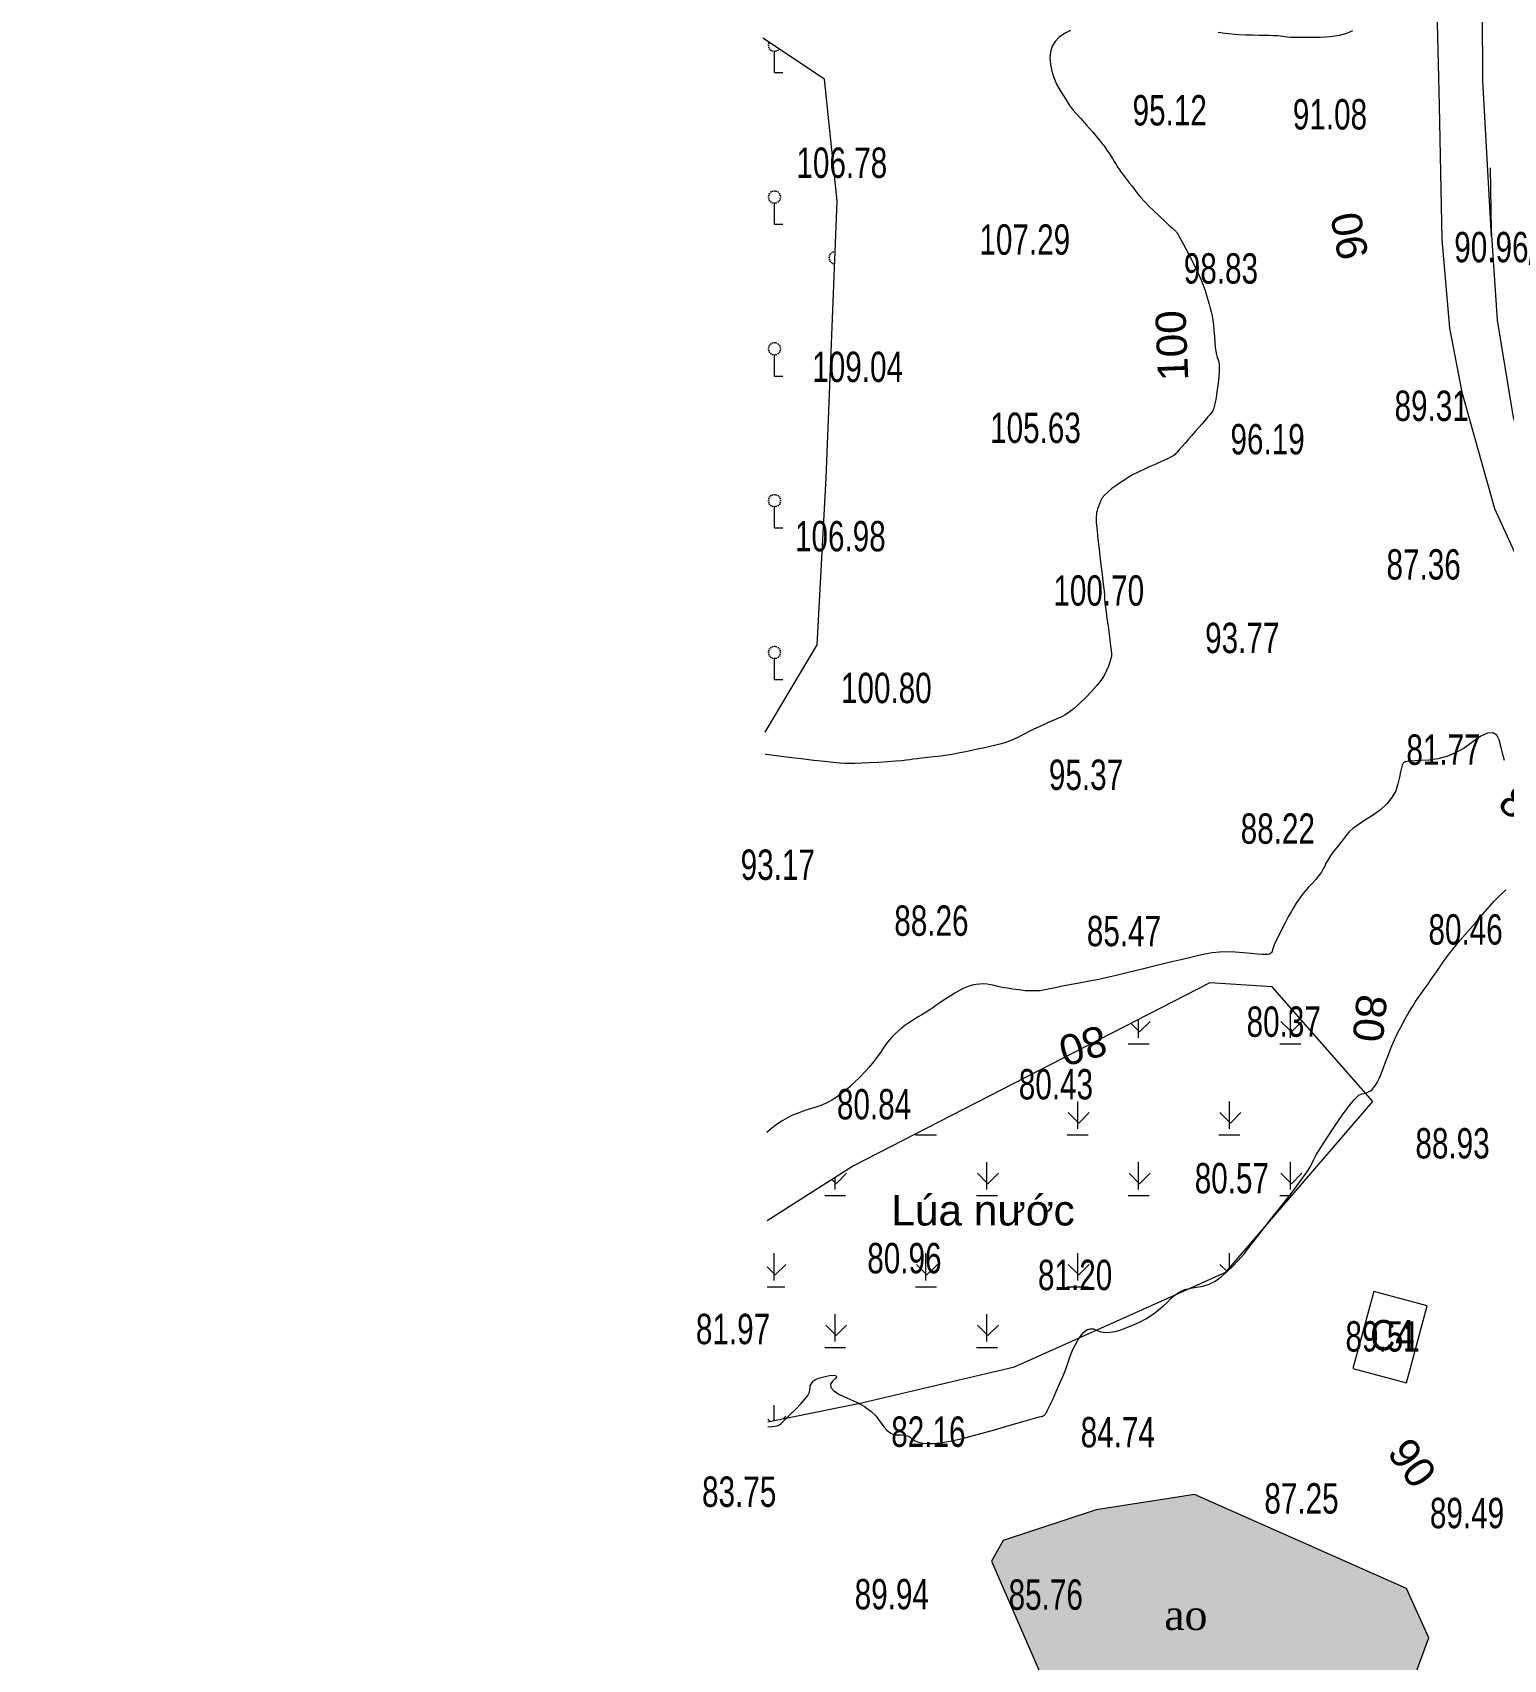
# Model space of a CAD drawing. Header units: metres. Extents: x 431726 to 434411, y 2469261 to 2472412.
# Drawn here: x 432888.2 to 433082.1, y 2471342.9 to 2471557.3 of the extents above; entities that cross this region are included whole.
import ezdxf
from ezdxf.enums import TextEntityAlignment as Align

# ---------------------------------------------------------------- set-up
doc = ezdxf.new("R2010")
doc.units = ezdxf.units.M
doc.header["$MEASUREMENT"] = 0
doc.linetypes.add('ACAD_ISO02W100', pattern=[15, 12, -3])
for name, color, linetype, lineweight in [('1', 8, 'Continuous', 18), ('CAO DO', 8, 'Continuous', 18), ('duong nhua-ks', 8, 'Continuous', 18), ('ghi chu-ks', 8, 'Continuous', 18), ('mat nuoc-ks', 8, 'DUONG_MEP_NUOC', 18), ('MH_DongMuc', 8, 'Continuous', 18), ('MH_DongMuc_Con', 8, 'Continuous', 18), ('nha cua-ks', 8, 'Continuous', 18), ('ranh gioi thuc vat-ks', 8, 'RAO_T_VAT', 18), ('thuc vat-ks', 8, 'Continuous', 18)]:
    doc.layers.add(name, color=color, linetype=linetype, lineweight=lineweight)
doc.styles.add('AO', font='VNTIMEI.TTF')
doc.styles.add('ks_ten cong trinh', font='VNARIAL.TTF')
doc.styles.get("Standard").update_dxf_attribs({"font": 'arial.ttf'})
doc.styles.add('THUY', font='VHARIALN.TTF')
doc.linetypes.add('DUONG_MEP_NUOC', pattern='A,0.2,[130,ltypeshp.shx,S=0.15,R=0,X=0,Y=0.15],0.05,[130,ltypeshp.shx,S=0.15,R=0,X=0,Y=0.15],1', length=1.25)
doc.linetypes.add('RAO_T_VAT', pattern='A,0,[133,ltypeshp.shx,S=0.34,R=0,X=-0.17,Y=0],-2,[133,ltypeshp.shx,S=0.08,R=0,X=0,Y=0],-1.5,[133,ltypeshp.shx,S=0.08,R=0,X=0,Y=0],-1.5,[133,ltypeshp.shx,S=0.08,R=0,X=0,Y=0],-2', length=7)

msp = doc.modelspace()

# ---------------------------------------------------------------- hatches: boundary and pattern name
at = {"layer": 'mat nuoc-ks', "linetype": 'ACAD_ISO02W100'}
h = msp.add_hatch(dxfattribs=at)
h.set_pattern_fill('MUDST', color=8, scale=10, style=0)
h.paths.add_polyline_path([(432903.17, 2471123.9), (432894.76, 2471129.71), (432891.01, 2471131.03), (432888.36, 2471127.07), (432885.83, 2471119.46), (432889.16, 2471110.06), (432891.11, 2471106.41), (432898.99, 2471106.41), (432900.31, 2471107.74), (432902.43, 2471116.29)])
h.paths.add_polyline_path([(433027.64, 2471331.56), (433034.39, 2471331.56), (433040.57, 2471336.75), (433050.82, 2471337.78), (433065.85, 2471337.78), (433069.98, 2471339.55), (433072.27, 2471345.74), (433069.32, 2471352.25), (433041.39, 2471364.62), (433028.41, 2471362.63), (433016.17, 2471358.58), (433014.63, 2471355.86), (433021.41, 2471340.31)])
h.paths.add_polyline_path([(432885.71, 2471212.69), (432897.01, 2471218.23), (432907.45, 2471225.26), (432903.61, 2471242.61), (432900.84, 2471242.61), (432887.74, 2471234.1), (432876.76, 2471224.19), (432876.76, 2471221.21)])
h.paths.add_polyline_path([(432785.26, 2471259.7), (432793.21, 2471259.7), (432793.21, 2471268.54), (432785.26, 2471268.54)], flags=24)
h.paths.add_polyline_path([(432941.8, 2471566.88), (432949.75, 2471566.88), (432949.75, 2471575.72), (432941.8, 2471575.72)], flags=24)
h.paths.add_polyline_path([(432891.56, 2471115.48), (432899.51, 2471115.48), (432899.51, 2471124.32), (432891.56, 2471124.32)], flags=24)
h.paths.add_polyline_path([(432888.2, 2471221.78), (432896.15, 2471221.78), (432896.15, 2471230.61), (432888.2, 2471230.61)], flags=24)
h.paths.add_polyline_path([(432873.48, 2471193.21), (432881.44, 2471193.21), (432881.44, 2471202.04), (432873.48, 2471202.04)], flags=24)
h.paths.add_polyline_path([(432764.94, 2471185.99), (432772.89, 2471185.99), (432772.89, 2471194.83), (432764.94, 2471194.83)], flags=24)
h.paths.add_polyline_path([(432643.95, 2471489.06), (432651.91, 2471489.06), (432651.91, 2471497.9), (432643.95, 2471497.9)], flags=24)
h.paths.add_polyline_path([(432707.1, 2471426.25), (432715.05, 2471426.25), (432715.05, 2471435.08), (432707.1, 2471435.08)], flags=9)
h.paths.add_polyline_path([(433036.29, 2471344.28), (433044.25, 2471344.28), (433044.25, 2471353.12), (433036.29, 2471353.12)], flags=24)
h.paths.add_polyline_path([(432920.3, 2471342.33), (432928.26, 2471342.33), (432928.26, 2471351.16), (432920.3, 2471351.16)], flags=24)
h.paths.add_polyline_path([(432905.28, 2471445.31), (432913.24, 2471445.31), (432913.24, 2471454.14), (432905.28, 2471454.14)], flags=9)
h.paths.add_polyline_path([(432883.15, 2471207.23), (432875.63, 2471216.06), (432861.54, 2471198.85), (432862.05, 2471196.79), (432870.25, 2471184.76), (432880.16, 2471177.31), (432894.76, 2471191.15)])
at = {"layer": 'thuc vat-ks'}
h = msp.add_hatch(dxfattribs=at)
h.set_pattern_fill('217B', color=8, scale=20, style=0, pattern_type=2)
h.set_pattern_definition([(0, (14.8, 7.6), (0, 20), [0, -20]), (0, (14.76, 7.848), (0, 20), [0, -20]), (0, (14.648, 8.07), (0, 20), [0, -20]), (0, (14.47, 8.248), (0, 20), [0, -20]), (0, (14.248, 8.36), (0, 20), [0, -20]), (0, (14, 8.4), (0, 20), [0, -20]), (0, (13.752, 8.36), (0, 20), [0, -20]), (0, (13.53, 8.248), (0, 20), [0, -20]), (0, (13.352, 8.07), (0, 20), [0, -20]), (0, (13.24, 7.848), (0, 20), [0, -20]), (0, (13.2, 7.6), (0, 20), [0, -20]), (0, (13.24, 7.352), (0, 20), [0, -20]), (0, (13.352, 7.13), (0, 20), [0, -20]), (0, (13.53, 6.952), (0, 20), [0, -20]), (0, (13.752, 6.84), (0, 20), [0, -20]), (0, (14, 6.8), (0, 20), [0, -20]), (0, (14.248, 6.84), (0, 20), [0, -20]), (0, (14.47, 6.952), (0, 20), [0, -20]), (0, (14.648, 7.13), (0, 20), [0, -20]), (0, (14.76, 7.352), (0, 20), [0, -20]), (0, (6.76, 15.352), (0, 20), [0, -20]), (0, (6.648, 15.13), (0, 20), [0, -20]), (0, (6.47, 14.952), (0, 20), [0, -20]), (0, (6.248, 14.84), (0, 20), [0, -20]), (0, (6, 14.8), (0, 20), [0, -20]), (0, (5.752, 14.84), (0, 20), [0, -20]), (0, (5.53, 14.952), (0, 20), [0, -20]), (0, (5.352, 15.13), (0, 20), [0, -20]), (0, (5.24, 15.352), (0, 20), [0, -20]), (0, (5.2, 15.6), (0, 20), [0, -20]), (0, (5.24, 15.848), (0, 20), [0, -20]), (0, (5.352, 16.07), (0, 20), [0, -20]), (0, (5.53, 16.248), (0, 20), [0, -20]), (0, (5.752, 16.36), (0, 20), [0, -20]), (0, (6, 16.4), (0, 20), [0, -20]), (0, (6.248, 16.36), (0, 20), [0, -20]), (0, (6.47, 16.248), (0, 20), [0, -20]), (0, (6.648, 16.07), (0, 20), [0, -20]), (0, (6.76, 15.848), (0, 20), [0, -20]), (0, (6.8, 15.6), (0, 20), [0, -20]), (0, (14, 4), (0, 20), [1.086, -18.914]), (0, (6, 12), (0, 20), [1.086, -18.914]), (90, (14, 4), (-20, 1e-15), [2.8, -17.2]), (90, (6, 12), (-20, 1e-15), [2.8, -17.2])])
edge = h.paths.add_edge_path()
edge.add_line((432984.81, 2471465.07), (432991.65, 2471476.61))
edge.add_line((432991.65, 2471476.61), (432992.83, 2471498.58))
edge.add_line((432992.83, 2471498.58), (432994.27, 2471535.07))
edge.add_line((432994.27, 2471535.07), (432992.61, 2471551.13))
edge.add_line((432992.61, 2471551.13), (432984.49, 2471556.54))
h = msp.add_hatch(dxfattribs=at)
h.set_pattern_fill('222B', color=8, scale=20, style=0, pattern_type=2)
h.set_pattern_definition([(0, (12.62, 4), (0, 20), [2.76, -17.24]), (0, (4.59, 12), (0, 20), [2.76, -17.24]), (90, (14, 4.8), (-20, 1e-15), [3.6, -16.4]), (90, (5.97, 12.8), (-20, 1e-15), [3.6, -16.4]), (45, (14, 4.8), (0, 20.00000619), [1.952, -26.33228]), (45, (5.97, 12.8), (0, 20.00000619), [1.952, -26.33228]), (315, (12.62, 6.18), (20.00000619, 0), [1.952, -26.33228]), (315, (4.59, 14.18), (20.00000619, 0), [1.952, -26.33228])])
edge = h.paths.add_edge_path()
edge.add_line((432985.13, 2471374.2), (432997.48, 2471376.69))
edge.add_line((432997.48, 2471376.69), (433017.65, 2471381.46))
edge.add_line((433017.65, 2471381.46), (433045.5, 2471393.91))
edge.add_line((433045.5, 2471393.91), (433064.87, 2471416.43))
edge.add_line((433064.87, 2471416.43), (433051.61, 2471431.54))
edge.add_line((433051.61, 2471431.54), (433043.38, 2471432.07))
edge.add_line((433043.38, 2471432.07), (432996.42, 2471407.96))
edge.add_line((432996.42, 2471407.96), (432985.04, 2471400.71))

# ---------------------------------------------------------------- linework, layer by layer
at = {"layer": 'duong nhua-ks', "color": 8, "lineweight": 0}
for points in [[(432995.13, 2471694.46), (432995.13, 2471694.46), (433015.13, 2471678.12), (433027.54, 2471667.21), (433042.12, 2471653.01), (433051.19, 2471642.9), (433056.9, 2471634.7), (433062.47, 2471625.18), (433067.96, 2471612.04), (433070.41, 2471603.5), (433072.19, 2471593.68), (433072.84, 2471580.4), (433073.62, 2471547.66), (433073.98, 2471530), (433073.98, 2471530)], [(433015.52, 2471686.51), (433028.56, 2471674.1), (433040.22, 2471663.66), (433050.8, 2471652.72), (433056.75, 2471645.48), (433063.72, 2471635.37), (433069.65, 2471624.38), (433074.64, 2471611.29), (433077.59, 2471598.01), (433079.19, 2471578.49), (433079.33, 2471550.94), (433080.47, 2471530.36)], [(433080.35, 2471539.43), (433080.47, 2471531.19), (433081.27, 2471519.39), (433083.33, 2471506.82), (433085.08, 2471500.2), (433084.71, 2471515.6), (433085.12, 2471524.43), (433086.79, 2471534.21), (433088.64, 2471541.74), (433091.53, 2471549.02), (433095.7, 2471556.26), (433101.14, 2471562.67)], [(433073.98, 2471530), (433075.01, 2471518.32), (433076.6, 2471509.9), (433080.91, 2471494.55), (433085.79, 2471483.88), (433091.05, 2471475.82), (433097.18, 2471469.15), (433107.16, 2471460.5), (433117.46, 2471454.4), (433127.27, 2471451.45), (433138.52, 2471449.55), (433150.91, 2471448.69), (433162.49, 2471450.21), (433171.07, 2471452.88), (433179.17, 2471456.4), (433189.37, 2471463.06), (433200.54, 2471471.66), (433215.85, 2471490.24), (433235.17, 2471513.57), (433255.41, 2471538.89)]]:
    msp.add_lwpolyline(points, dxfattribs=at)
at = {"layer": 'mat nuoc-ks', "color": 8, "linetype": 'Continuous', "lineweight": 0}
msp.add_lwpolyline([(433027.64, 2471331.56), (433034.39, 2471331.56), (433040.57, 2471336.75), (433050.82, 2471337.78), (433065.85, 2471337.78), (433069.98, 2471339.55), (433072.27, 2471345.74), (433069.32, 2471352.25), (433041.39, 2471364.62), (433028.41, 2471362.63), (433016.17, 2471358.58), (433014.63, 2471355.86), (433021.41, 2471340.31)], close=True, dxfattribs=at)
at = {"layer": 'MH_DongMuc_Con', "color": 8, "lineweight": 0}
for points, elevation in [([(433025.04, 2471557.52), (433024.26, 2471557.13), (433023.56, 2471556.66), (433023.02, 2471556.1), (433022.63, 2471555.46), (433022.4, 2471554.72), (433022.33, 2471553.91), (433022.39, 2471553.05), (433022.56, 2471552.19), (433022.82, 2471551.34), (433023.19, 2471550.49), (433023.67, 2471549.65), (433024.14, 2471548.89), (433024.51, 2471548.3), (433024.78, 2471547.88), (433024.94, 2471547.62), (433025, 2471547.53), (433025.01, 2471547.52), (433025.01, 2471547.52), (433025.02, 2471547.51), (433025.02, 2471547.5), (433025.02, 2471547.5), (433025.11, 2471547.4), (433025.36, 2471547.1), (433025.78, 2471546.62), (433026.38, 2471545.95), (433027.13, 2471545.08), (433027.92, 2471544.18), (433028.58, 2471543.4), (433029.12, 2471542.74), (433029.54, 2471542.2), (433029.84, 2471541.78), (433030.08, 2471541.42), (433030.32, 2471541.05), (433030.56, 2471540.67), (433030.8, 2471540.28), (433031.05, 2471539.89), (433031.29, 2471539.5), (433031.54, 2471539.13), (433031.78, 2471538.79), (433032.02, 2471538.46), (433032.26, 2471538.15), (433032.51, 2471537.83), (433032.79, 2471537.46), (433033.11, 2471537.06), (433033.45, 2471536.61), (433033.83, 2471536.12), (433034.26, 2471535.59), (433034.77, 2471535.02), (433035.35, 2471534.41), (433036.01, 2471533.76), (433036.75, 2471533.06), (433037.45, 2471532.42), (433038.01, 2471531.91), (433038.42, 2471531.53), (433038.69, 2471531.29), (433038.81, 2471531.19), (433038.86, 2471531.14), (433038.91, 2471531.09), (433038.97, 2471531.02), (433039.03, 2471530.94), (433039.1, 2471530.85), (433039.22, 2471530.65), (433039.45, 2471530.24), (433039.78, 2471529.62), (433040.22, 2471528.79), (433040.76, 2471527.76), (433041.32, 2471526.66), (433041.8, 2471525.67), (433042.2, 2471524.77), (433042.53, 2471523.98), (433042.77, 2471523.28), (433042.97, 2471522.65), (433043.15, 2471522.05), (433043.32, 2471521.48), (433043.46, 2471520.95), (433043.59, 2471520.46), (433043.7, 2471519.94), (433043.8, 2471519.37), (433043.88, 2471518.72), (433043.95, 2471518.02), (433044.01, 2471517.24), (433044.06, 2471516.49), (433044.12, 2471515.83), (433044.2, 2471515.27), (433044.29, 2471514.81), (433044.39, 2471514.45), (433044.49, 2471514.13), (433044.57, 2471513.82), (433044.62, 2471513.5), (433044.65, 2471513.18), (433044.65, 2471512.86), (433044.63, 2471512.49), (433044.59, 2471512.01), (433044.53, 2471511.43), (433044.45, 2471510.74), (433044.34, 2471509.94), (433044.22, 2471509.16), (433044.1, 2471508.52), (433043.99, 2471508.01), (433043.88, 2471507.65), (433043.78, 2471507.42), (433043.64, 2471507.22), (433043.43, 2471506.96), (433043.15, 2471506.62), (433042.8, 2471506.21), (433042.39, 2471505.73), (433041.94, 2471505.21), (433041.49, 2471504.69), (433041.03, 2471504.18), (433040.58, 2471503.67), (433040.13, 2471503.15), (433039.72, 2471502.68), (433039.38, 2471502.3), (433039.11, 2471502), (433038.93, 2471501.79), (433038.82, 2471501.66), (433038.66, 2471501.55), (433038.32, 2471501.36), (433037.82, 2471501.11), (433037.14, 2471500.8), (433036.28, 2471500.41), (433035.42, 2471500.03), (433034.69, 2471499.7), (433034.11, 2471499.43), (433033.68, 2471499.23), (433033.38, 2471499.08), (433033.12, 2471498.93), (433032.76, 2471498.71), (433032.31, 2471498.42), (433031.77, 2471498.07), (433031.13, 2471497.65), (433030.5, 2471497.21), (433029.98, 2471496.77), (433029.55, 2471496.35), (433029.22, 2471495.94), (433029, 2471495.54), (433028.84, 2471495.17), (433028.71, 2471494.83), (433028.61, 2471494.52), (433028.53, 2471494.25), (433028.48, 2471494.02), (433028.46, 2471493.8), (433028.44, 2471493.56), (433028.43, 2471493.3), (433028.43, 2471493.03), (433028.43, 2471492.74), (433028.46, 2471492.3), (433028.53, 2471491.55), (433028.65, 2471490.5), (433028.81, 2471489.15), (433029, 2471487.49), (433029.2, 2471485.86), (433029.35, 2471484.59), (433029.46, 2471483.66), (433029.52, 2471483.08), (433029.53, 2471482.86), (433029.52, 2471482.8), (433029.52, 2471482.71), (433029.53, 2471482.6), (433029.53, 2471482.46), (433029.55, 2471482.29), (433029.57, 2471482.01), (433029.63, 2471481.55), (433029.72, 2471480.91), (433029.83, 2471480.08), (433029.98, 2471479.07), (433030.12, 2471478.04), (433030.24, 2471477.17), (433030.33, 2471476.46), (433030.4, 2471475.9), (433030.43, 2471475.5), (433030.43, 2471475.15), (433030.36, 2471474.75), (433030.23, 2471474.29), (433030.05, 2471473.77), (433029.8, 2471473.19), (433029.47, 2471472.56), (433029.03, 2471471.89), (433028.47, 2471471.18), (433027.81, 2471470.42), (433027.03, 2471469.61), (433026.24, 2471468.85), (433025.52, 2471468.22), (433024.87, 2471467.71), (433024.3, 2471467.33), (433023.8, 2471467.07), (433023.31, 2471466.87), (433022.77, 2471466.64), (433022.19, 2471466.38), (433021.57, 2471466.09), (433020.89, 2471465.78), (433020.22, 2471465.46), (433019.59, 2471465.16), (433019.01, 2471464.87), (433018.48, 2471464.6), (433017.99, 2471464.35), (433017.5, 2471464.11), (433016.96, 2471463.89), (433016.36, 2471463.68), (433015.71, 2471463.49), (433015.01, 2471463.32), (433014.28, 2471463.15), (433013.54, 2471462.99), (433012.79, 2471462.83), (433012.03, 2471462.66), (433011.26, 2471462.5), (433010.47, 2471462.34), (433009.65, 2471462.2), (433008.81, 2471462.06), (433007.93, 2471461.94), (433007.03, 2471461.84), (433006.17, 2471461.74), (433005.42, 2471461.66), (433004.78, 2471461.58), (433004.26, 2471461.51), (433003.86, 2471461.45), (433003.42, 2471461.39), (433002.79, 2471461.32), (433001.97, 2471461.25), (433000.96, 2471461.18), (432999.77, 2471461.1), (432998.56, 2471461.03), (432997.51, 2471460.98), (432996.61, 2471460.95), (432995.87, 2471460.95), (432995.29, 2471460.97), (432994.66, 2471461.01), (432993.77, 2471461.1), (432992.61, 2471461.22), (432991.2, 2471461.37), (432989.53, 2471461.56), (432987.89, 2471461.75), (432986.58, 2471461.91), (432985.59, 2471462.04), (432984.93, 2471462.14), (432984.82, 2471462.17)], 98), ([(433062.2, 2471557.5), (433061.41, 2471557.15), (433060.44, 2471556.89), (433059.28, 2471556.72), (433057.95, 2471556.64), (433056.64, 2471556.61), (433055.54, 2471556.6), (433054.67, 2471556.61), (433054.02, 2471556.63), (433053.59, 2471556.68), (433053.28, 2471556.72), (433052.96, 2471556.76), (433052.66, 2471556.8), (433052.36, 2471556.82), (433052.06, 2471556.84), (433051.71, 2471556.86), (433051.23, 2471556.87), (433050.63, 2471556.88), (433049.9, 2471556.9), (433049.06, 2471556.91), (433048.15, 2471556.93), (433047.24, 2471556.98), (433046.32, 2471557.05), (433045.41, 2471557.15), (433044.49, 2471557.27)], 98), ([(433082.22, 2471461.33), (433081.99, 2471462.31), (433081.76, 2471463.23), (433081.53, 2471464.06), (433081.21, 2471464.7), (433080.71, 2471464.99), (433080.02, 2471464.93), (433079.14, 2471464.54), (433078.08, 2471463.81), (433076.93, 2471462.99)], 82), ([(433076.93, 2471462.99), (433075.78, 2471462.34), (433074.62, 2471461.86), (433073.46, 2471461.55), (433072.3, 2471461.41), (433071.25, 2471461.35), (433070.41, 2471461.3), (433069.78, 2471461.26), (433069.37, 2471461.22), (433069.17, 2471461.19), (433069.09, 2471461.15), (433069.01, 2471461.11), (433068.94, 2471461.05), (433068.88, 2471460.99), (433068.83, 2471460.91), (433068.76, 2471460.75), (433068.67, 2471460.4), (433068.54, 2471459.87), (433068.38, 2471459.17), (433068.19, 2471458.29), (433067.9, 2471457.35), (433067.41, 2471456.46), (433066.75, 2471455.62), (433065.89, 2471454.84), (433064.85, 2471454.11), (433063.8, 2471453.46), (433062.94, 2471452.88), (433062.27, 2471452.38), (433061.78, 2471451.96), (433061.47, 2471451.62), (433061.24, 2471451.3), (433060.97, 2471450.94), (433060.66, 2471450.54), (433060.31, 2471450.1), (433059.92, 2471449.61), (433059.54, 2471449.12), (433059.21, 2471448.66), (433058.94, 2471448.23), (433058.71, 2471447.82), (433058.54, 2471447.44), (433058.36, 2471447.06), (433058.1, 2471446.64), (433057.76, 2471446.18), (433057.36, 2471445.68), (433056.87, 2471445.15), (433056.37, 2471444.6), (433055.91, 2471444.07), (433055.5, 2471443.55), (433055.12, 2471443.05), (433054.79, 2471442.56), (433054.47, 2471442.04), (433054.12, 2471441.43), (433053.74, 2471440.75), (433053.33, 2471439.98), (433052.89, 2471439.13), (433052.48, 2471438.31), (433052.15, 2471437.62), (433051.9, 2471437.07), (433051.74, 2471436.66), (433051.67, 2471436.38), (433051.62, 2471436.19), (433051.53, 2471436.04), (433051.42, 2471435.92), (433051.27, 2471435.83), (433051.1, 2471435.78), (433050.81, 2471435.77), (433050.34, 2471435.78), (433049.69, 2471435.83), (433048.85, 2471435.91), (433047.84, 2471436.02), (433046.74, 2471436.11), (433045.69, 2471436.13), (433044.67, 2471436.09), (433043.69, 2471435.99), (433042.74, 2471435.82), (433041.77, 2471435.6), (433040.72, 2471435.36), (433039.6, 2471435.1), (433038.39, 2471434.82), (433037.1, 2471434.51), (433035.83, 2471434.2), (433034.65, 2471433.91), (433033.58, 2471433.65), (433032.62, 2471433.4), (433031.75, 2471433.18), (433030.88, 2471432.97), (433029.89, 2471432.75), (433028.78, 2471432.51), (433027.55, 2471432.27), (433026.2, 2471432.01), (433024.89, 2471431.77), (433023.77, 2471431.55), (433022.84, 2471431.37), (433022.09, 2471431.22), (433021.54, 2471431.1), (433021.04, 2471431.02), (433020.46, 2471430.98), (433019.8, 2471430.98), (433019.06, 2471431.02), (433018.25, 2471431.11), (433017.43, 2471431.22), (433016.69, 2471431.33), (433016.04, 2471431.45), (433015.47, 2471431.57), (433014.97, 2471431.7), (433014.52, 2471431.81), (433014.05, 2471431.88), (433013.58, 2471431.91), (433013.09, 2471431.89), (433012.6, 2471431.84), (433012.08, 2471431.73), (433011.55, 2471431.56), (433010.98, 2471431.33), (433010.39, 2471431.04), (433009.77, 2471430.68), (433009.17, 2471430.31), (433008.62, 2471429.96), (433008.13, 2471429.63), (433007.68, 2471429.33), (433007.3, 2471429.05), (433006.91, 2471428.77), (433006.48, 2471428.48), (433005.99, 2471428.17), (433005.46, 2471427.85), (433004.88, 2471427.51), (433004.29, 2471427.15), (433003.74, 2471426.8), (433003.22, 2471426.44), (433002.74, 2471426.07), (433002.3, 2471425.7), (433001.86, 2471425.3), (433001.43, 2471424.83), (433000.98, 2471424.29), (433000.53, 2471423.69), (433000.08, 2471423.02), (432999.6, 2471422.33), (432999.08, 2471421.64), (432998.51, 2471420.95), (432997.9, 2471420.27), (432997.24, 2471419.59), (432996.58, 2471418.95), (432995.94, 2471418.37), (432995.32, 2471417.84), (432994.72, 2471417.37), (432994.15, 2471416.96), (432993.57, 2471416.6), (432992.93, 2471416.26), (432992.24, 2471415.95), (432991.5, 2471415.67), (432990.7, 2471415.43), (432989.9, 2471415.18), (432989.13, 2471414.9), (432988.41, 2471414.6), (432987.74, 2471414.27), (432987.1, 2471413.92), (432986.49, 2471413.52), (432985.89, 2471413.08), (432985.3, 2471412.6), (432985, 2471412.32)], 82), ([(432985.14, 2471373.53), (432985.65, 2471373.58), (432986.07, 2471373.63), (432986.39, 2471373.7), (432986.62, 2471373.76), (432986.74, 2471373.84), (432986.88, 2471373.98), (432987.16, 2471374.26), (432987.58, 2471374.66), (432988.13, 2471375.21), (432988.83, 2471375.88), (432989.51, 2471376.57), (432990.04, 2471377.18), (432990.41, 2471377.69), (432990.63, 2471378.11), (432990.69, 2471378.44), (432990.7, 2471378.71), (432990.74, 2471378.96), (432990.84, 2471379.19), (432990.98, 2471379.4), (432991.16, 2471379.59), (432991.42, 2471379.77), (432991.75, 2471379.92), (432992.17, 2471380.06), (432992.68, 2471380.18), (432993.27, 2471380.29), (432993.8, 2471380.34), (432994.1, 2471380.29), (432994.18, 2471380.14), (432994.05, 2471379.9), (432993.68, 2471379.55), (432993.39, 2471379.15), (432993.43, 2471378.73), (432993.83, 2471378.28), (432994.57, 2471377.82), (432995.66, 2471377.33), (432996.85, 2471376.81), (432997.87, 2471376.24), (432998.73, 2471375.62), (432999.43, 2471374.94), (432999.97, 2471374.22), (433000.43, 2471373.56), (433000.89, 2471373.05), (433001.36, 2471372.7), (433001.83, 2471372.51), (433002.3, 2471372.48), (433002.76, 2471372.49), (433003.17, 2471372.45), (433003.55, 2471372.34), (433003.9, 2471372.17), (433004.2, 2471371.93), (433004.54, 2471371.69), (433004.98, 2471371.51), (433005.52, 2471371.39), (433006.17, 2471371.33), (433006.92, 2471371.33), (433007.89, 2471371.43), (433009.18, 2471371.66), (433010.79, 2471372.02), (433012.74, 2471372.52), (433015.01, 2471373.16), (433017.2, 2471373.79), (433018.92, 2471374.28), (433020.15, 2471374.64), (433020.91, 2471374.85), (433021.19, 2471374.92), (433021.24, 2471374.93), (433021.28, 2471374.94), (433021.31, 2471374.94), (433021.34, 2471374.95), (433021.37, 2471374.96), (433021.41, 2471374.97), (433021.46, 2471375), (433021.52, 2471375.05), (433021.59, 2471375.1), (433021.67, 2471375.17), (433021.81, 2471375.35), (433022.02, 2471375.74), (433022.32, 2471376.35), (433022.7, 2471377.16), (433023.16, 2471378.19), (433023.64, 2471379.28), (433024.05, 2471380.26), (433024.4, 2471381.14), (433024.69, 2471381.92), (433024.92, 2471382.59), (433025.14, 2471383.21), (433025.39, 2471383.81), (433025.69, 2471384.4), (433026.02, 2471384.97), (433026.39, 2471385.53), (433026.79, 2471386), (433027.21, 2471386.31), (433027.64, 2471386.45), (433028.08, 2471386.44), (433028.53, 2471386.26), (433029.04, 2471386.06), (433029.63, 2471385.98), (433030.31, 2471386.01), (433031.08, 2471386.16), (433031.93, 2471386.42), (433032.79, 2471386.75), (433033.58, 2471387.08), (433034.32, 2471387.44), (433034.98, 2471387.8), (433035.58, 2471388.18), (433036.15, 2471388.58), (433036.7, 2471389.01), (433037.24, 2471389.46), (433037.76, 2471389.95), (433038.28, 2471390.46), (433038.82, 2471390.95), (433039.43, 2471391.33), (433040.1, 2471391.63), (433040.84, 2471391.83), (433041.64, 2471391.94), (433042.47, 2471392.08), (433043.3, 2471392.35), (433044.11, 2471392.76), (433044.91, 2471393.31), (433045.7, 2471394.01), (433046.44, 2471394.73), (433047.07, 2471395.38), (433047.59, 2471395.95), (433048.02, 2471396.44), (433048.33, 2471396.86), (433048.72, 2471397.4), (433049.37, 2471398.25), (433050.28, 2471399.43), (433051.45, 2471400.92), (433052.87, 2471402.73), (433054.28, 2471404.53), (433055.38, 2471405.99), (433056.19, 2471407.1), (433056.69, 2471407.87), (433056.9, 2471408.29), (433057.06, 2471408.69), (433057.43, 2471409.37), (433058.02, 2471410.34), (433058.82, 2471411.59), (433059.84, 2471413.14), (433060.88, 2471414.66), (433061.76, 2471415.84), (433062.48, 2471416.7), (433063.04, 2471417.23), (433063.44, 2471417.43), (433063.75, 2471417.47), (433064.04, 2471417.56), (433064.32, 2471417.67), (433064.57, 2471417.83), (433064.8, 2471418.01), (433065.03, 2471418.25), (433065.25, 2471418.55), (433065.46, 2471418.92), (433065.68, 2471419.35), (433065.89, 2471419.85), (433066.11, 2471420.4), (433066.33, 2471420.99), (433066.57, 2471421.62), (433066.82, 2471422.28), (433067.08, 2471422.98), (433067.37, 2471423.73), (433067.73, 2471424.54), (433068.15, 2471425.4), (433068.63, 2471426.32), (433069.16, 2471427.29), (433069.69, 2471428.21), (433070.15, 2471428.98), (433070.52, 2471429.59), (433070.82, 2471430.05), (433071.05, 2471430.36), (433071.26, 2471430.63), (433071.52, 2471430.99), (433071.84, 2471431.43), (433072.21, 2471431.96), (433072.63, 2471432.57), (433073.07, 2471433.2), (433073.48, 2471433.79), (433073.86, 2471434.34), (433074.22, 2471434.85), (433074.55, 2471435.33), (433074.9, 2471435.81), (433075.33, 2471436.37), (433075.83, 2471436.99), (433076.41, 2471437.68), (433077.07, 2471438.43), (433077.75, 2471439.21), (433078.41, 2471439.97), (433079.04, 2471440.71), (433079.66, 2471441.43), (433080.26, 2471442.13), (433080.89, 2471442.83), (433081.61, 2471443.56), (433082.43, 2471444.3)], 82)]:
    msp.add_lwpolyline(points, dxfattribs=dict(at, elevation=elevation))
at = {"layer": 'nha cua-ks', "color": 8, "linetype": 'Continuous', "lineweight": 0}
msp.add_lwpolyline([(433069.32, 2471379.33), (433072.05, 2471389.48), (433065, 2471391.38), (433062.27, 2471381.23)], close=True, dxfattribs=at)
at = {"layer": 'ranh gioi thuc vat-ks', "color": 8, "lineweight": 0, "ltscale": 3}
for points in [[(432984.81, 2471465.07), (432991.65, 2471476.61), (432992.83, 2471498.58), (432994.27, 2471535.07), (432992.61, 2471551.13), (432984.49, 2471556.54)], [(432985.13, 2471374.2), (432997.48, 2471376.69), (433017.65, 2471381.46), (433045.5, 2471393.91), (433064.87, 2471416.43), (433051.61, 2471431.54), (433043.38, 2471432.07), (432996.42, 2471407.96), (432985.04, 2471400.71)]]:
    msp.add_lwpolyline(points, dxfattribs=at)

# ---------------------------------------------------------------- texts
at = {"layer": '1', "color": 8, "linetype": 'Continuous', "style": 'ks_ten cong trinh'}
msp.add_text('Lóa n\xadíc', height=4, dxfattribs=at).set_placement((433013.51, 2471400.08), align=Align.CENTER)
at = {"layer": 'CAO DO', "color": 8, "lineweight": 0, "width": 0.7}
for s, p in [('95.12', (433033.22, 2471545.03, 95.12)), ('91.08', (433054.34, 2471544.5, 91.08)), ('106.78', (432988.91, 2471538.12, 106.78)), ('107.29', (433013.03, 2471528, 107.29)), ('90.96', (433075.62, 2471527, 90.96)), ('98.83', (433039.97, 2471524.19, 98.83)), ('109.04', (432991, 2471511.22, 109.04)), ('89.31', (433067.75, 2471506.09, 89.31)), ('105.63', (433014.44, 2471503.19, 105.63)), ('96.19', (433046.12, 2471501.69, 96.19)), ('106.98', (432988.72, 2471488.91, 106.98)), ('87.36', (433066.69, 2471485.19, 87.36)), ('100.70', (433022.78, 2471481.75, 100.7)), ('93.77', (433042.78, 2471475.5, 93.77)), ('100.80', (432994.78, 2471468.91, 100.8)), ('81.77', (433069.31, 2471460.78, 81.77)), ('95.37', (433022.19, 2471457.47, 95.37)), ('88.22', (433047.47, 2471450.38, 88.22)), ('93.17', (432981.56, 2471445.62, 93.17)), ('88.26', (433001.81, 2471438.25, 88.25)), ('85.47', (433027.19, 2471436.88, 85.47)), ('80.46', (433072.22, 2471437.09, 80.46)), ('80.37', (433048.25, 2471424.94, 80.37)), ('80.43', (433018.22, 2471416.69, 80.43)), ('80.84', (432994.25, 2471414.06, 80.84)), ('88.93', (433070.5, 2471408.91, 88.93)), ('80.57', (433041.41, 2471404.31, 80.57)), ('80.96', (432998.25, 2471393.78, 80.95)), ('81.20', (433020.75, 2471391.56, 81.2)), ('81.97', (432975.66, 2471384.44, 81.97)), ('89.51', (433061.28, 2471383.47, 89.5)), ('82.16', (433001.41, 2471370.91, 82.16)), ('84.74', (433026.38, 2471370.84, 84.74)), ('83.75', (432976.47, 2471363, 83.75)), ('87.25', (433050.59, 2471362.12, 87.25)), ('89.49', (433072.41, 2471360.19, 89.49)), ('89.94', (432996.59, 2471349.5, 89.94)), ('85.76', (433016.88, 2471349.44, 85.76))]:
    msp.add_text(s, height=4, dxfattribs=at).set_placement(p)
at = {"layer": 'ghi chu-ks', "color": 8, "insert": (433037.39, 2471350.78), "char_height": 4, "width": 24.3841, "attachment_point": 1, "style": 'AO'}
msp.add_mtext('ao', dxfattribs=at)
at = {"layer": 'MH_DongMuc', "color": 8, "lineweight": 0}
for s, rotation, p in [('90', 100.4457, (433061.8, 2471530.47, 90)), ('100', 92.3309, (433038.38, 2471516.02, 100)), ('80', 321.0814, (433084.81, 2471454.92, 80)), ('80', 264.3607, (433064.5, 2471427.38, 80)), ('80', 196.1452, (433026.69, 2471423.76, 80)), ('90', 305.9264, (433070.09, 2471368.8, 90))]:
    msp.add_text(s, height=4, rotation=rotation, dxfattribs=at).set_placement(p, align=Align.MIDDLE)
at = {"layer": 'nha cua-ks', "color": 8, "style": 'THUY'}
msp.add_text('C4', height=4, dxfattribs=at).set_placement((433064.54, 2471383.63))

doc.saveas('drawing.dxf')
